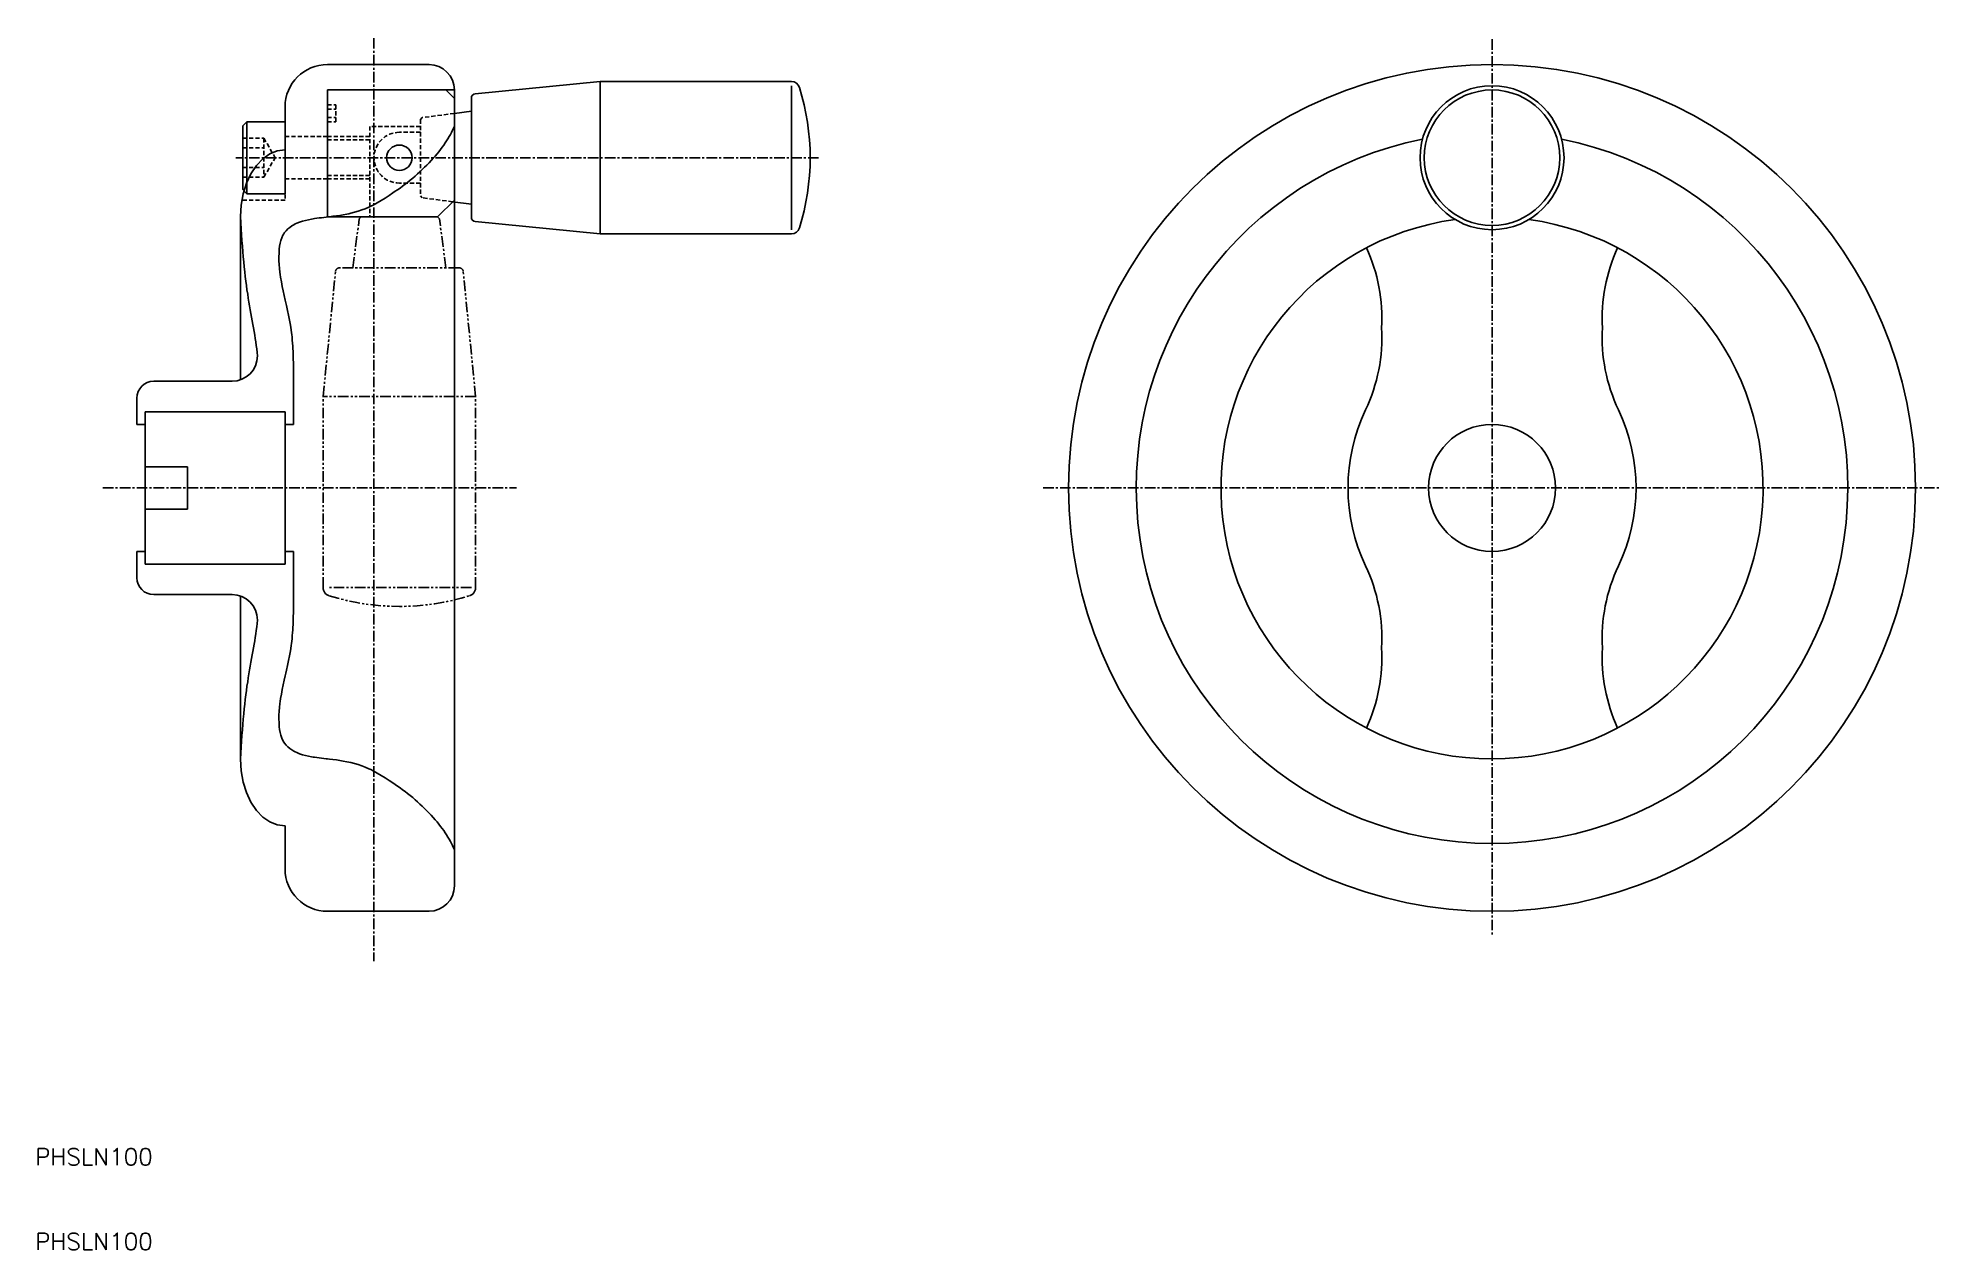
# Model space of a CAD drawing. Extents: x 10 to 235, y 10 to 153.
import ezdxf

# ---------------------------------------------------------------- set-up
doc = ezdxf.new("R2010")
doc.units = 0
doc.header["$MEASUREMENT"] = 0
for name, pattern in [('CENTER', [2, 1.25, -0.25, 0.25, -0.25]), ('DASHED', [0.75, 0.5, -0.25]), ('PHANTOM', [2.5, 1.25, -0.25, 0.25, -0.25, 0.25, -0.25])]:
    doc.linetypes.add(name, pattern=pattern)
doc.layers.get('0').update_dxf_attribs({"linetype": 'CONTINUOUS'})
doc.layers.add('CENTER', color=1, linetype='CENTER')
doc.styles.get("Standard").update_dxf_attribs({"font": 'txt.shx'})

msp = doc.modelspace()

# ---------------------------------------------------------------- linework, layer by layer
at = {"color": 7, "linetype": 'Continuous'}
for p, q in [((44.5, 150), (56.5, 150)), ((44.5, 147), (44.5, 132)), ((58.5, 147), (44.5, 147)), ((58.5, 147), (59.5, 146)), ((59.5, 147), (58.5, 147)), ((59.5, 147), (59.5, 53)), ((61.5, 146.05), (61.5, 131.95)), ((76.7, 148), (61.95, 146.54)), ((99.28, 148), (76.7, 148)), ((76.7, 148), (76.7, 130)), ((99.28, 147.5), (99.28, 130.5)), ((39.5, 139.92), (39.5, 145)), ((59.5, 146), (59.5, 134)), ((61.5, 144.5), (59.5, 144.23)), ((35, 143.25), (34.5, 142.75)), ((34.5, 142.75), (34.5, 135.25)), ((35, 143.25), (39.5, 143.25)), ((35, 143.25), (35, 134.75)), ((39.5, 143.25), (39.5, 134.75)), ((58.88, 141.49), (59.02, 141.74)), ((59.02, 141.74), (59.16, 141.99)), ((59.16, 141.99), (59.28, 142.24)), ((59.28, 142.24), (59.4, 142.5)), ((59.4, 142.5), (59.5, 142.72)), ((36.88, 138.87), (37.7, 139.45)), ((37.7, 139.45), (38.59, 139.8)), ((38.59, 139.8), (39.5, 139.92)), ((57.22, 139.19), (57.45, 139.45)), ((57.45, 139.45), (57.66, 139.71)), ((57.66, 139.71), (57.86, 139.97)), ((57.86, 139.97), (58.05, 140.23)), ((58.05, 140.23), (58.24, 140.48)), ((58.24, 140.48), (58.41, 140.74)), ((58.41, 140.74), (58.58, 140.99)), ((58.58, 140.99), (58.74, 141.24)), ((58.74, 141.24), (58.88, 141.49)), ((34.95, 135.98), (35.48, 137.11)), ((35.48, 137.11), (36.13, 138.08)), ((36.13, 138.08), (36.88, 138.87)), ((54.86, 136.82), (55.15, 137.08)), ((55.15, 137.08), (55.43, 137.34)), ((55.43, 137.34), (55.71, 137.6)), ((55.71, 137.6), (55.98, 137.87)), ((55.98, 137.87), (56.25, 138.13)), ((56.25, 138.13), (56.5, 138.4)), ((56.5, 138.4), (56.75, 138.66)), ((56.75, 138.66), (56.99, 138.93)), ((56.99, 138.93), (57.22, 139.19)), ((35, 134.75), (34.5, 135.25)), ((34.57, 134.74), (34.95, 135.98)), ((51.78, 134.54), (52.24, 134.85)), ((52.24, 134.85), (52.5, 135.03)), ((52.5, 135.03), (52.79, 135.22)), ((52.79, 135.22), (53.08, 135.42)), ((53.08, 135.42), (53.38, 135.64)), ((53.38, 135.64), (53.67, 135.86)), ((53.67, 135.86), (53.97, 136.09)), ((53.97, 136.09), (54.27, 136.33)), ((54.27, 136.33), (54.57, 136.57)), ((54.57, 136.57), (54.86, 136.82)), ((34.25, 132.05), (34.33, 133.41)), ((34.33, 133.41), (34.57, 134.74)), ((35, 134.75), (39.5, 134.75)), ((47.27, 132.44), (47.7, 132.56)), ((47.7, 132.56), (48.13, 132.68)), ((48.13, 132.68), (48.56, 132.83)), ((48.56, 132.83), (48.97, 132.98)), ((48.97, 132.98), (49.39, 133.16)), ((49.39, 133.16), (49.62, 133.27)), ((49.62, 133.27), (49.9, 133.41)), ((49.9, 133.41), (50.39, 133.67)), ((50.39, 133.67), (50.86, 133.95)), ((50.86, 133.95), (51.32, 134.24)), ((51.32, 134.24), (51.78, 134.54)), ((59.5, 134), (57.5, 132)), ((61.5, 133.5), (59.29, 133.79)), ((34.25, 132.05), (34.29, 131.32)), ((34.25, 132.05), (34.25, 112.77)), ((34.25, 132), (34.25, 112.77)), ((34.29, 131.32), (34.33, 130.61)), ((34.33, 130.61), (34.37, 129.91)), ((39.63, 130.37), (39.45, 130.15)), ((39.83, 130.58), (39.63, 130.37)), ((40.06, 130.77), (39.83, 130.58)), ((40.29, 130.94), (40.06, 130.77)), ((40.54, 131.09), (40.29, 130.94)), ((40.69, 131.17), (40.54, 131.09)), ((40.88, 131.26), (40.69, 131.17)), ((41.22, 131.4), (40.88, 131.26)), ((41.56, 131.51), (41.22, 131.4)), ((41.91, 131.6), (41.56, 131.51)), ((42.26, 131.68), (41.91, 131.6)), ((42.62, 131.75), (42.26, 131.68)), ((42.82, 131.78), (42.62, 131.75)), ((42.98, 131.8), (42.82, 131.78)), ((43.25, 131.84), (42.98, 131.8)), ((43.52, 131.88), (43.25, 131.84)), ((43.8, 131.91), (43.52, 131.88)), ((44.07, 131.95), (43.8, 131.91)), ((44.34, 131.98), (44.07, 131.95)), ((44.5, 132), (44.34, 131.98)), ((44.5, 132), (44.74, 132.03)), ((57.5, 132), (44.5, 132)), ((44.74, 132.03), (45.15, 132.08)), ((45.15, 132.08), (45.56, 132.13)), ((45.56, 132.13), (45.97, 132.19)), ((45.97, 132.19), (46.38, 132.26)), ((46.38, 132.26), (46.78, 132.34)), ((46.78, 132.34), (47.02, 132.39)), ((47.02, 132.39), (47.27, 132.44)), ((76.7, 130), (61.95, 131.46)), ((34.37, 129.91), (34.41, 129.23)), ((34.41, 129.23), (34.46, 128.57)), ((34.46, 128.57), (34.51, 127.93)), ((38.82, 128.21), (38.81, 128.01)), ((38.86, 128.55), (38.82, 128.21)), ((38.92, 128.89), (38.86, 128.55)), ((39.01, 129.22), (38.92, 128.89)), ((39.11, 129.54), (39.01, 129.22)), ((39.26, 129.85), (39.11, 129.54)), ((39.35, 130.01), (39.26, 129.85)), ((39.45, 130.15), (39.35, 130.01)), ((99.28, 130), (76.7, 130)), ((34.51, 127.93), (34.56, 127.3)), ((34.56, 127.3), (34.62, 126.69)), ((34.62, 126.69), (34.68, 126.1)), ((34.68, 126.1), (34.74, 125.53)), ((38.79, 127.74), (38.78, 127.28)), ((38.78, 127.28), (38.78, 126.82)), ((38.78, 126.82), (38.81, 126.37)), ((38.81, 128.01), (38.79, 127.74)), ((38.81, 126.37), (38.84, 125.92)), ((38.84, 125.92), (38.89, 125.47)), ((34.74, 125.53), (34.8, 124.97)), ((34.8, 124.97), (34.87, 124.43)), ((34.87, 124.43), (34.94, 123.91)), ((34.94, 123.91), (35.01, 123.4)), ((38.89, 125.47), (38.93, 125.21)), ((38.93, 125.21), (38.98, 124.89)), ((38.98, 124.89), (39.07, 124.35)), ((39.07, 124.35), (39.17, 123.8)), ((39.17, 123.8), (39.29, 123.26)), ((35.01, 123.4), (35.09, 122.9)), ((35.09, 122.9), (35.16, 122.42)), ((35.16, 122.42), (35.24, 121.95)), ((35.24, 121.95), (35.32, 121.49)), ((35.32, 121.49), (35.4, 121.04)), ((39.29, 123.26), (39.4, 122.72)), ((39.4, 122.72), (39.53, 122.18)), ((39.53, 122.18), (39.6, 121.86)), ((39.6, 121.86), (39.67, 121.53)), ((39.67, 121.53), (39.8, 120.96)), ((35.4, 121.04), (35.48, 120.59)), ((35.48, 120.59), (35.55, 120.16)), ((35.55, 120.16), (35.63, 119.73)), ((35.63, 119.73), (35.71, 119.31)), ((35.71, 119.31), (35.78, 118.89)), ((39.8, 120.96), (39.92, 120.39)), ((39.92, 120.39), (40.03, 119.82)), ((40.03, 119.82), (40.13, 119.24)), ((40.13, 119.24), (40.22, 118.67)), ((35.78, 118.89), (35.85, 118.47)), ((35.85, 118.47), (35.92, 118.06)), ((35.92, 118.06), (35.99, 117.65)), ((35.99, 117.65), (36.05, 117.24)), ((36.05, 117.24), (36.11, 116.83)), ((36.11, 116.83), (36.16, 116.42)), ((40.22, 118.67), (40.27, 118.33)), ((40.27, 118.33), (40.29, 118.13)), ((40.29, 118.13), (40.33, 117.79)), ((40.33, 117.79), (40.36, 117.44)), ((40.36, 117.44), (40.39, 117.1)), ((40.39, 117.1), (40.42, 116.75)), ((36.16, 116.42), (36.21, 116.01)), ((36.21, 116.01), (36.26, 115.6)), ((40.42, 116.75), (40.44, 116.4)), ((40.44, 116.4), (40.45, 116.2)), ((40.45, 116.2), (40.46, 115.86)), ((40.46, 115.86), (40.48, 115.28)), ((40.48, 115.28), (40.49, 114.69)), ((40.49, 114.69), (40.5, 114.11)), ((24, 112.6), (33.25, 112.6)), ((40.5, 114.11), (40.5, 113.52)), ((40.5, 113.52), (40.5, 112.94)), ((40.5, 112.94), (40.5, 112.6)), ((40.5, 107.5), (40.5, 112.6)), ((22, 107.5), (22, 110.6)), ((23, 91), (23, 109)), ((39.5, 109), (23, 109)), ((39.5, 91), (39.5, 109)), ((23, 107.5), (22, 107.5)), ((40.5, 107.5), (39.5, 107.5)), ((23, 102.5), (28, 102.5)), ((28, 102.5), (28, 97.5)), ((28, 97.5), (23, 97.5)), ((22, 89.4), (22, 92.5)), ((23, 92.5), (22, 92.5)), ((40.5, 92.5), (39.5, 92.5)), ((40.5, 87.4), (40.5, 92.5)), ((39.5, 91), (23, 91)), ((24, 87.4), (33.25, 87.4)), ((34.25, 68), (34.25, 87.23)), ((34.25, 87.23), (34.25, 67.94)), ((40.49, 85.31), (40.5, 85.89)), ((40.5, 87.06), (40.5, 87.4)), ((40.5, 86.48), (40.5, 87.06)), ((40.5, 85.89), (40.5, 86.48)), ((36.05, 82.76), (36.11, 83.17)), ((36.11, 83.17), (36.16, 83.58)), ((36.16, 83.58), (36.21, 83.99)), ((36.21, 83.99), (36.26, 84.4)), ((40.39, 82.9), (40.42, 83.25)), ((40.42, 83.25), (40.44, 83.6)), ((40.44, 83.6), (40.45, 83.8)), ((40.45, 83.8), (40.46, 84.14)), ((40.46, 84.14), (40.48, 84.72)), ((40.48, 84.72), (40.49, 85.31)), ((35.71, 80.69), (35.78, 81.11)), ((35.78, 81.11), (35.85, 81.53)), ((35.85, 81.53), (35.92, 81.94)), ((35.92, 81.94), (35.99, 82.35)), ((35.99, 82.35), (36.05, 82.76)), ((40.13, 80.76), (40.22, 81.33)), ((40.22, 81.33), (40.27, 81.67)), ((40.27, 81.67), (40.29, 81.87)), ((40.29, 81.87), (40.33, 82.21)), ((40.33, 82.21), (40.36, 82.56)), ((40.36, 82.56), (40.39, 82.9)), ((35.32, 78.51), (35.4, 78.96)), ((35.4, 78.96), (35.48, 79.41)), ((35.48, 79.41), (35.55, 79.84)), ((35.55, 79.84), (35.63, 80.27)), ((35.63, 80.27), (35.71, 80.69)), ((39.67, 78.47), (39.8, 79.04)), ((39.8, 79.04), (39.92, 79.61)), ((39.92, 79.61), (40.03, 80.18)), ((40.03, 80.18), (40.13, 80.76)), ((34.94, 76.09), (35.01, 76.6)), ((35.01, 76.6), (35.09, 77.1)), ((35.09, 77.1), (35.16, 77.58)), ((35.16, 77.58), (35.24, 78.05)), ((35.24, 78.05), (35.32, 78.51)), ((39.17, 76.2), (39.29, 76.74)), ((39.29, 76.74), (39.4, 77.28)), ((39.4, 77.28), (39.53, 77.82)), ((39.53, 77.82), (39.6, 78.14)), ((39.6, 78.14), (39.67, 78.47)), ((34.68, 73.9), (34.74, 74.47)), ((34.74, 74.47), (34.8, 75.03)), ((34.8, 75.03), (34.87, 75.57)), ((34.87, 75.57), (34.94, 76.09)), ((38.84, 74.08), (38.89, 74.53)), ((38.89, 74.53), (38.93, 74.79)), ((38.93, 74.79), (38.98, 75.11)), ((38.98, 75.11), (39.07, 75.65)), ((39.07, 75.65), (39.17, 76.2)), ((34.46, 71.43), (34.51, 72.07)), ((34.51, 72.07), (34.56, 72.7)), ((34.56, 72.7), (34.62, 73.31)), ((34.62, 73.31), (34.68, 73.9)), ((38.78, 73.18), (38.81, 73.63)), ((38.78, 72.72), (38.78, 73.18)), ((38.79, 72.26), (38.78, 72.72)), ((38.81, 71.99), (38.79, 72.26)), ((38.81, 73.63), (38.84, 74.08)), ((38.82, 71.79), (38.81, 71.99)), ((34.33, 69.39), (34.37, 70.09)), ((34.37, 70.09), (34.41, 70.77)), ((34.41, 70.77), (34.46, 71.43)), ((38.86, 71.45), (38.82, 71.79)), ((38.92, 71.11), (38.86, 71.45)), ((39.01, 70.78), (38.92, 71.11)), ((39.11, 70.46), (39.01, 70.78)), ((39.26, 70.15), (39.11, 70.46)), ((39.35, 69.99), (39.26, 70.15)), ((39.45, 69.85), (39.35, 69.99)), ((39.63, 69.63), (39.45, 69.85)), ((34.25, 67.95), (34.29, 68.68)), ((34.33, 66.59), (34.25, 67.95)), ((34.25, 67.95), (34.33, 66.59)), ((34.29, 68.68), (34.33, 69.39)), ((39.83, 69.42), (39.63, 69.63)), ((40.06, 69.23), (39.83, 69.42)), ((40.29, 69.06), (40.06, 69.23)), ((40.54, 68.91), (40.29, 69.06)), ((40.69, 68.83), (40.54, 68.91)), ((40.88, 68.74), (40.69, 68.83)), ((41.22, 68.6), (40.88, 68.74)), ((41.56, 68.49), (41.22, 68.6)), ((41.91, 68.4), (41.56, 68.49)), ((42.26, 68.32), (41.91, 68.4)), ((42.62, 68.25), (42.26, 68.32)), ((42.82, 68.22), (42.62, 68.25)), ((42.98, 68.2), (42.82, 68.22)), ((43.25, 68.16), (42.98, 68.2)), ((43.52, 68.12), (43.25, 68.16)), ((43.8, 68.09), (43.52, 68.12)), ((44.07, 68.05), (43.8, 68.09)), ((44.34, 68.02), (44.07, 68.05)), ((44.5, 68), (44.34, 68.02)), ((44.5, 68), (44.74, 67.97)), ((44.74, 67.97), (45.15, 67.92)), ((45.15, 67.92), (45.56, 67.87)), ((45.56, 67.87), (45.97, 67.81)), ((45.97, 67.81), (46.38, 67.74)), ((46.38, 67.74), (46.78, 67.66)), ((46.78, 67.66), (47.02, 67.61)), ((47.02, 67.61), (47.27, 67.56)), ((47.27, 67.56), (47.7, 67.44)), ((47.7, 67.44), (48.13, 67.32)), ((34.57, 65.26), (34.33, 66.59)), ((34.33, 66.59), (34.57, 65.26)), ((34.95, 64.02), (34.57, 65.26)), ((34.57, 65.26), (34.95, 64.02)), ((48.13, 67.32), (48.56, 67.17)), ((48.56, 67.17), (48.97, 67.02)), ((48.97, 67.02), (49.39, 66.84)), ((49.39, 66.84), (49.62, 66.73)), ((49.62, 66.73), (49.9, 66.59)), ((49.9, 66.59), (50.39, 66.33)), ((50.39, 66.33), (50.86, 66.05)), ((50.86, 66.05), (51.32, 65.76)), ((51.32, 65.76), (51.78, 65.46)), ((51.78, 65.46), (52.24, 65.15)), ((35.48, 62.89), (34.95, 64.02)), ((34.95, 64.02), (35.48, 62.89)), ((52.24, 65.15), (52.5, 64.97)), ((52.5, 64.97), (52.79, 64.78)), ((52.79, 64.78), (53.08, 64.58)), ((53.08, 64.58), (53.38, 64.36)), ((53.38, 64.36), (53.67, 64.14)), ((53.67, 64.14), (53.97, 63.91)), ((53.97, 63.91), (54.27, 63.67)), ((54.27, 63.67), (54.57, 63.43)), ((54.57, 63.43), (54.86, 63.18)), ((54.86, 63.18), (55.15, 62.92)), ((55.15, 62.92), (55.43, 62.66)), ((36.13, 61.92), (35.48, 62.89)), ((35.48, 62.89), (36.13, 61.92)), ((36.88, 61.13), (36.13, 61.92)), ((36.13, 61.92), (36.88, 61.13)), ((37.7, 60.55), (36.88, 61.13)), ((36.88, 61.13), (37.7, 60.55)), ((55.43, 62.66), (55.71, 62.4)), ((55.71, 62.4), (55.98, 62.13)), ((55.98, 62.13), (56.25, 61.87)), ((56.25, 61.87), (56.5, 61.6)), ((56.5, 61.6), (56.75, 61.34)), ((56.75, 61.34), (56.99, 61.07)), ((56.99, 61.07), (57.22, 60.81)), ((57.22, 60.81), (57.45, 60.55)), ((38.59, 60.2), (37.7, 60.55)), ((37.7, 60.55), (38.59, 60.2)), ((39.5, 60.08), (38.59, 60.2)), ((38.59, 60.2), (39.5, 60.08)), ((39.5, 55), (39.5, 60.08)), ((57.45, 60.55), (57.66, 60.29)), ((57.66, 60.29), (57.86, 60.03)), ((57.86, 60.03), (58.05, 59.77)), ((58.05, 59.77), (58.24, 59.52)), ((58.24, 59.52), (58.41, 59.26)), ((58.41, 59.26), (58.58, 59.01)), ((58.58, 59.01), (58.74, 58.76)), ((58.74, 58.76), (58.88, 58.51)), ((58.88, 58.51), (59.02, 58.26)), ((59.02, 58.26), (59.16, 58.01)), ((59.16, 58.01), (59.28, 57.76)), ((59.28, 57.76), (59.4, 57.5)), ((59.4, 57.5), (59.5, 57.28)), ((44.5, 50), (56.5, 50))]:
    msp.add_line(p, q, dxfattribs=at)
at = {"color": 3, "linetype": 'DASHED'}
for p, q in [((44.5, 145.25), (45.5, 145.25)), ((44.5, 144.75), (45.5, 144.75)), ((45.5, 145.25), (45.5, 143.25)), ((59.5, 144.23), (55.7, 143.73)), ((44.5, 143.75), (45.5, 143.75)), ((44.5, 143.25), (45.5, 143.25)), ((55.5, 142.7), (49.5, 142.7)), ((49.5, 142.7), (49.5, 132)), ((55.5, 142), (53, 142)), ((55.7, 143.73), (55.5, 143.5)), ((55.5, 143.5), (55.5, 134.5)), ((34.5, 141.31), (37, 141.31)), ((34.5, 140.15), (37, 140.15)), ((37, 141.31), (38.33, 139)), ((37, 141.31), (37, 136.69)), ((37.33, 140.73), (37.33, 140.73)), ((37.67, 140.15), (37.67, 140.15)), ((44.5, 141.5), (39.5, 141.5)), ((39.5, 139.92), (39.5, 134)), ((49.5, 141.5), (44.5, 141.5)), ((49.5, 141.1), (44.5, 141.1)), ((34.5, 137.85), (37, 137.85)), ((37, 136.69), (38.33, 139)), ((34.5, 136.69), (37, 136.69)), ((44.5, 136.5), (39.5, 136.5)), ((49.5, 136.9), (44.5, 136.9)), ((49.5, 136.5), (44.5, 136.5)), ((55.5, 136), (53, 136)), ((39.5, 134), (34.43, 134)), ((55.5, 134.5), (55.7, 134.27)), ((59.29, 133.79), (55.7, 134.27))]:
    msp.add_line(p, q, dxfattribs=at)
at = {"color": 3, "linetype": 'PHANTOM'}
for p, q in [((47.5, 126), (48.27, 131.77)), ((48.5, 132), (48.27, 131.77)), ((57.5, 132), (57.73, 131.77)), ((58.5, 126), (57.73, 131.77)), ((60.05, 126), (45.95, 126)), ((44, 110.8), (45.46, 125.55)), ((62, 110.8), (60.54, 125.55)), ((44, 88.22), (44, 110.8)), ((62, 110.8), (44, 110.8)), ((62, 88.22), (62, 110.8)), ((61.5, 88.22), (44.5, 88.22))]:
    msp.add_line(p, q, dxfattribs=at)
at = {"color": 7, "linetype": 'Continuous'}
for centre, radius in [((182, 100), 50), ((182, 139), 8.5), ((182, 139), 8), ((53, 139), 1.5), ((182, 100), 7.5)]:
    msp.add_circle(centre, radius, dxfattribs=at)
for centre, radius, start, end in [((44.5, 145), 5, 90, 180), ((56.5, 147), 3, 0, 90), ((62, 146.05), 0.5, 95.6359, 180), ((99.28, 147), 1, 17.4015, 90), ((73.75, 139), 27.75, 342.5985, 17.4015), ((182, 100), 42, 101.2771, 78.7229), ((62, 131.95), 0.5, 180, 264.3641), ((99.28, 131), 1, 270, 342.5985), ((182, 100), 32, 97.8264, 82.1736), ((149, 120), 20, 356.8234, 24.6972), ((215, 120), 20, 155.3028, 183.1766), ((149, 117.78), 20, 334.647, 3.1766), ((215, 117.78), 20, 176.8234, 205.353), ((33.25, 115.6), 3, 270, 0), ((24, 110.6), 2, 90, 180), ((186.53, 100), 21.53, 154.647, 205.353), ((177.47, 100), 21.53, 334.647, 25.353), ((149, 82.22), 20, 356.8234, 25.353), ((215, 82.22), 20, 154.647, 183.1766), ((24, 89.4), 2, 180, 270), ((33.25, 84.4), 3, 0, 90), ((149, 80), 20, 335.3028, 3.1766), ((215, 80), 20, 176.8234, 204.6972), ((44.5, 55), 5, 180, 270), ((56.5, 53), 3, 270, 0)]:
    msp.add_arc(centre, radius, start, end, dxfattribs=at)
at = {"color": 3, "linetype": 'DASHED'}
msp.add_arc((53, 139), 3, 90, 270, dxfattribs=at)
at = {"color": 3, "linetype": 'PHANTOM'}
for centre, radius, start, end in [((45.95, 125.5), 0.5, 90, 174.3641), ((60.05, 125.5), 0.5, 5.6359, 90), ((45, 88.22), 1, 180, 252.5985), ((61, 88.22), 1, 287.4015, 0), ((53, 113.75), 27.75, 252.5985, 287.4015)]:
    msp.add_arc(centre, radius, start, end, dxfattribs=at)
at = {"layer": 'CENTER', "color": 1, "linetype": 'CENTER'}
for p, q in [((50, 153.13), (50, 44.1)), ((182, 153), (182, 47)), ((102.5, 139), (33.69, 139)), ((17.99, 100), (66.81, 100)), ((129, 100), (235, 100))]:
    msp.add_line(p, q, dxfattribs=at)

# ---------------------------------------------------------------- texts
at = {"color": 7, "linetype": 'Continuous'}
for p in [(10, 20), (10, 10)]:
    msp.add_text('PHSLN100', height=2, dxfattribs=at).set_placement(p)

doc.saveas('drawing.dxf')
